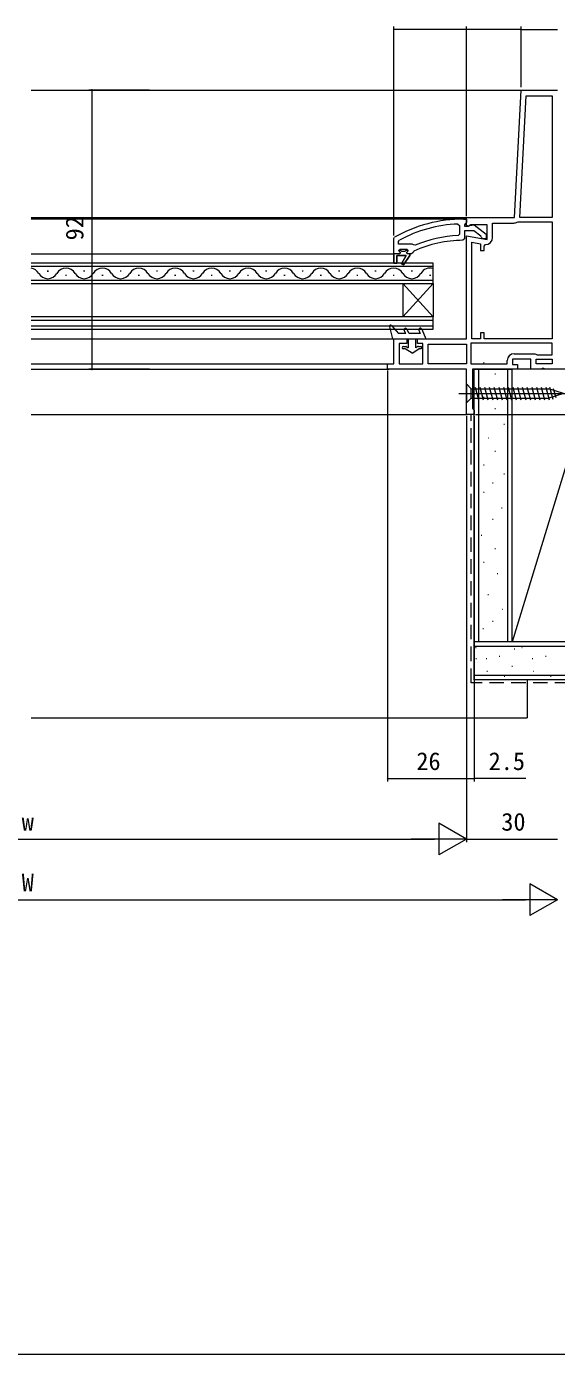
# Model space of a CAD drawing. Units: millimetres, scale not verified. Extents: x -1188 to -198, y -840 to 760.
# Drawn here: x -693 to -518.4, y -840 to -402 of the extents above; entities that cross this region are included whole.
import ezdxf
from ezdxf.enums import TextEntityAlignment as Align

# ---------------------------------------------------------------- set-up
doc = ezdxf.new("R2010")
doc.units = ezdxf.units.MM
doc.header["$LTSCALE"] = 4
doc.linetypes.add('CHAIN2', pattern=[12, 9, -1, 1, -1])
doc.linetypes.add('DASHED1', pattern=[1.8, 1.2, -0.6])
for name, color, linetype, lineweight in [('0-2_YKK_ZWAK', 7, 'Continuous', 9), ('0-3_YKK_11', 7, 'Continuous', 9), ('0-4_YKK_12', 2, 'Continuous', 9), ('0-5_YSS_K', 3, 'Continuous', 9), ('0-6_YKK_13', 4, 'Continuous', 9), ('0-7_YKK_D', 6, 'Continuous', 9)]:
    doc.layers.add(name, color=color, linetype=linetype, lineweight=lineweight)
doc.styles.add('ＭＳ ゴシック', font='')
doc.styles.get('ＭＳ ゴシック').set_extended_font_data('MS Gothic')

msp = doc.modelspace()

# ---------------------------------------------------------------- linework, layer by layer
at = {"layer": '0-2_YKK_ZWAK'}
msp.add_line((-198, -840), (-1188, -840), dxfattribs=at)
at = {"layer": '0-3_YKK_11'}
for p, q in [((-532.201, -465), (-530, -423)), ((-530.399, -465), (-528.292, -424.8)), ((-530.399, -465), (-528.292, -424.8)), ((-530, -423), (-518, -423)), ((-528.292, -424.8), (-519.8, -424.8)), ((-519.8, -424.8), (-519.8, -465)), ((-550.821, -467.137), (-550.3, -467.637)), ((-550.3, -467.637), (-550.3, -470.439)), ((-549, -465.5), (-548, -465.5)), ((-548.438, -467.096), (-548.7, -467.394)), ((-548.7, -467.394), (-548.7, -467.8)), ((-548.7, -467.8), (-547.3, -467.8)), ((-548, -466.6), (-548.438, -467.096)), ((-548, -465), (-532.201, -465)), ((-548, -467.623), (-548, -465)), ((-548, -465.5), (-548, -466.6)), ((-547.424, -467.942), (-548, -467.623)), ((-546.556, -467.4), (-547.424, -467.942)), ((-547.3, -467.8), (-546.9, -467.6)), ((-546.9, -467.6), (-545.483, -467.413)), ((-541.2, -467.4), (-546.556, -467.4)), ((-545.483, -467.413), (-541.5, -470.525)), ((-541.2, -472.207), (-541.2, -467.4)), ((-539.4, -466.8), (-532.402, -466.8)), ((-539.4, -471.611), (-539.4, -466.8)), ((-531.25, -466.474), (-530.988, -466.4)), ((-530.988, -466.4), (-519.8, -466.4)), ((-519.8, -465), (-530.399, -465)), ((-519.8, -466.4), (-519.8, -505)), ((-519.8, -466.4), (-519.8, -505)), ((-572, -471.953), (-571.747, -471.518)), ((-572, -477), (-572, -471.953)), ((-570.4, -472.894), (-570.138, -472.455)), ((-570.4, -473.8), (-570.4, -472.894)), ((-550.3, -470.439), (-550.778, -470.939)), ((-548.7, -472.001), (-549.197, -472.5)), ((-548.7, -469.4), (-548.7, -472.001)), ((-545.539, -469.4), (-548.7, -469.4)), ((-548, -471.008), (-541.2, -472.207)), ((-548, -505), (-548, -471.008)), ((-543.292, -471.155), (-545.539, -469.4)), ((-543.101, -471.525), (-543.292, -471.155)), ((-542.601, -472), (-543.101, -471.525)), ((-541.5, -472), (-542.601, -472)), ((-541.5, -470.525), (-541.5, -472)), ((-572, -477), (-572, -480)), ((-570.1, -477), (-572, -477)), ((-565.888, -473.8), (-570.4, -473.8)), ((-565.888, -473.8), (-570.4, -473.8)), ((-570.4, -475.9), (-569.9, -475.4)), ((-569.594, -475.9), (-570.4, -475.9)), ((-570.4, -475.9), (-570.025, -476.41)), ((-569.594, -475.9), (-570.4, -475.9)), ((-569.8, -476.7), (-570.1, -477)), ((-570.025, -476.41), (-569.8, -476.7)), ((-569.9, -475.4), (-567.7, -475.4)), ((-569.296, -476.163), (-569.594, -475.9)), ((-569.296, -476.163), (-569.594, -475.9)), ((-568.304, -476.163), (-569.296, -476.163)), ((-568.304, -476.163), (-569.296, -476.163)), ((-568.006, -475.9), (-568.304, -476.163)), ((-568.006, -475.9), (-568.304, -476.163)), ((-567.2, -475.9), (-568.006, -475.9)), ((-567.2, -475.9), (-568.006, -475.9)), ((-567.2, -475.9), (-568.006, -475.9)), ((-567.2, -475.9), (-568.006, -475.9)), ((-567.8, -476.7), (-567.575, -476.41)), ((-567.5, -477), (-567.8, -476.7)), ((-567.7, -475.4), (-567.2, -475.9)), ((-567.575, -476.41), (-567.2, -475.925)), ((-566.7, -477), (-567.5, -477)), ((-567.2, -475.925), (-567.2, -475.9)), ((-566.7, -477), (-566.7, -477.5)), ((-566.1, -477), (-566.7, -477)), ((-566.7, -477.5), (-566.7, -477)), ((-565.6, -476.514), (-566.1, -477)), ((-565.494, -473.992), (-565.888, -473.8)), ((-565.309, -476.074), (-565.6, -476.514)), ((-564.904, -474.145), (-565.494, -473.992)), ((-546.2, -473.153), (-543.4, -473.647)), ((-546.2, -505), (-546.2, -473.153)), ((-543.4, -473.647), (-543.4, -475.911)), ((-543.4, -475.911), (-542.2, -475.911)), ((-542.2, -474.411), (-541.7, -473.911)), ((-542.2, -475.911), (-542.2, -474.411)), ((-571, -480), (-572, -480)), ((-572, -480), (-571, -480)), ((-571, -477.5), (-571, -480)), ((-567.9, -477.5), (-571, -477.5)), ((-571, -477.5), (-567.9, -477.5)), ((-571, -480), (-571, -477.5)), ((-569.465, -480.211), (-567.9, -477.5)), ((-567.9, -477.5), (-569.465, -480.211)), ((-568.787, -480.632), (-569.465, -480.211)), ((-569.465, -480.211), (-568.787, -480.632)), ((-566.7, -477.5), (-568.787, -480.632)), ((-568.787, -480.632), (-566.7, -477.5)), ((-543.4, -503), (-543.4, -505)), ((-542.2, -503), (-543.4, -503)), ((-542.2, -505), (-542.2, -503)), ((-572, -505), (-567.7, -505)), ((-572, -513.2), (-572, -505)), ((-570.2, -506.5), (-570.2, -513.2)), ((-567.7, -506.5), (-570.2, -506.5)), ((-567.7, -505), (-567.7, -506.5)), ((-564.2, -505), (-548, -505)), ((-564.2, -506.5), (-564.2, -505)), ((-562.4, -506.5), (-564.2, -506.5)), ((-562.4, -513.2), (-562.4, -506.5)), ((-560.6, -506.8), (-548, -506.8)), ((-560.6, -513.2), (-560.6, -506.8)), ((-548, -506.8), (-548, -513.2)), ((-519.8, -506.4), (-546.6, -506.4)), ((-546.6, -506.4), (-546.6, -513.2)), ((-519.8, -506.4), (-546.6, -506.4)), ((-543.4, -505), (-546.2, -505)), ((-519.8, -505), (-542.2, -505)), ((-519.8, -510.3), (-519.8, -506.4)), ((-534.602, -513.2), (-534.602, -512.2)), ((-532.802, -511.7), (-532.802, -513.5)), ((-526.802, -511.7), (-532.802, -511.7)), ((-532.302, -509.9), (-525.502, -509.9)), ((-526.802, -515), (-526.802, -511.7)), ((-525.502, -509.9), (-525.102, -510.1)), ((-525.102, -510.1), (-524.702, -510.3)), ((-525.002, -511.7), (-519.802, -511.7)), ((-525.002, -513.2), (-525.002, -511.7)), ((-524.702, -510.3), (-519.8, -510.3)), ((-519.802, -511.7), (-519.802, -513.2)), ((-574, -513.2), (-572, -513.2)), ((-574, -515), (-574, -513.2)), ((-548, -515), (-574, -515)), ((-570.2, -513.2), (-562.4, -513.2)), ((-548, -513.2), (-560.6, -513.2)), ((-548, -513.2), (-560.6, -513.2)), ((-548, -530), (-548, -515)), ((-546.6, -513.2), (-534.602, -513.2)), ((-546, -515), (-546, -527.908)), ((-531.202, -515), (-546, -515)), ((-532.802, -513.5), (-531.202, -513.5)), ((-531.202, -513.5), (-531.202, -515)), ((-523.326, -515), (-526.802, -515)), ((-519.802, -513.2), (-525.002, -513.2)), ((-519.802, -513.2), (-525.002, -513.2)), ((-522.936, -514.812), (-523.326, -515)), ((-522.468, -514.812), (-522.936, -514.812)), ((-522.077, -515), (-522.468, -514.812)), ((-518, -515), (-522.077, -515)), ((-546, -527.908), (-545.75, -528.204)), ((-545.75, -528.204), (-545.5, -528.5)), ((-545.5, -528.5), (-545.5, -530)), ((-545.5, -530), (-548, -530))]:
    msp.add_line(p, q, dxfattribs=at)
msp.add_lwpolyline([(-572, -477), (-572, -480), (-572, -477)], dxfattribs=at)
for centre, radius, start, end in [((-549, -511.5), 46, 89.99998, 119.63715), ((-549, -511.5), 44.4, 92.34991, 118.42981), ((-532.402, -464.6), 2.2, 269.99998, 301.58635), ((-549, -511.5), 39, 90.29012, 114.71983), ((-549, -511.5), 40.6, 92.5101, 113.06203), ((-541.7, -471.611), 2.3, 270, 359.99998), ((-532.302, -512.2), 2.3, 90, 179.99998)]:
    msp.add_arc(centre, radius, start, end, dxfattribs=at)
at = {"layer": '0-4_YKK_12'}
for p, q in [((-691.5, -423), (-528.742, -423)), ((-691.5, -465), (-547.707, -465)), ((-548, -465.5), (-691.5, -465.5)), ((-691.5, -477), (-572, -477)), ((-559, -480), (-691.5, -480)), ((-691.5, -481), (-559, -481)), ((-559, -486.8), (-559, -480)), ((-559, -485.8), (-691.5, -485.8)), ((-686.2, -482.64), (-685.8, -482.64)), ((-685.8, -482.64), (-686.2, -482.64)), ((-679.8, -484.16), (-680.2, -484.16)), ((-673.8, -482.64), (-674.2, -482.64)), ((-667.8, -484.16), (-668.2, -484.16)), ((-661.8, -482.64), (-662.2, -482.64)), ((-655.8, -484.16), (-656.2, -484.16)), ((-649.8, -482.64), (-650.2, -482.64)), ((-643.8, -484.16), (-644.2, -484.16)), ((-637.8, -482.64), (-638.2, -482.64)), ((-631.8, -484.16), (-632.2, -484.16)), ((-625.8, -482.64), (-626.2, -482.64)), ((-619.8, -484.16), (-620.2, -484.16)), ((-613.8, -482.64), (-614.2, -482.64)), ((-607.8, -484.16), (-608.2, -484.16)), ((-601.8, -482.64), (-602.2, -482.64)), ((-595.8, -484.16), (-596.2, -484.16)), ((-589.8, -482.64), (-590.2, -482.64)), ((-583.8, -484.16), (-584.2, -484.16)), ((-577.8, -482.64), (-578.2, -482.64)), ((-571.8, -484.16), (-572.2, -484.16)), ((-565.8, -482.64), (-566.2, -482.64)), ((-559.8, -484.16), (-560.2, -484.16)), ((-691.5, -486.8), (-559, -486.8)), ((-559, -497.8), (-569, -486.8)), ((-559, -486.8), (-569, -497.8)), ((-569, -486.8), (-569, -497.8)), ((-559, -486.8), (-559, -497.8)), ((-559, -497.8), (-691.5, -497.8)), ((-691.5, -498.8), (-559, -498.8)), ((-559, -501.8), (-559, -497.8)), ((-559, -500.8), (-691.5, -500.8)), ((-691.5, -501.8), (-559, -501.8)), ((-691.5, -505), (-571.5, -505)), ((-691.5, -513.2), (-573.5, -513.2)), ((-691.5, -515), (-573.5, -515)), ((-691.5, -530), (-547.7, -530))]:
    msp.add_line(p, q, dxfattribs=at)
for centre, start, end in [((-692, -485.077), 29.20253, 81.63472), ((-680, -485.077), 29.20253, 150.79745), ((-668, -485.077), 29.20253, 150.79745), ((-656, -485.077), 29.20253, 150.79745), ((-644, -485.077), 29.20253, 150.79745), ((-632, -485.077), 29.20253, 150.79745), ((-620, -485.077), 29.20253, 150.79745), ((-608, -485.077), 29.20253, 150.79745), ((-596, -485.077), 29.20253, 150.79745), ((-584, -485.077), 29.20253, 150.79745), ((-572, -485.077), 29.20253, 150.79745), ((-560, -485.077), 73.08415, 150.79745), ((-686, -481.723), 209.20253, 330.79745), ((-674, -481.723), 209.20253, 330.79745), ((-662, -481.723), 209.20253, 330.79745), ((-650, -481.723), 209.20253, 330.79745), ((-638, -481.723), 209.20253, 330.79745), ((-626, -481.723), 209.20253, 330.79745), ((-614, -481.723), 209.20253, 330.79745), ((-602, -481.723), 209.20253, 330.79745), ((-590, -481.723), 209.20253, 330.79745), ((-578, -481.723), 209.20253, 330.79745), ((-566, -481.723), 209.20253, 330.79745)]:
    msp.add_arc(centre, 3.437, start, end, dxfattribs=at)
at = {"layer": '0-5_YSS_K'}
for p, q in [((-545.5, -515.001), (-533, -515.001)), ((-545.5, -605.001), (-545.5, -515.001)), ((-544, -515.001), (-544, -605.001)), ((-542.199, -512.88), (-542.399, -512.88)), ((-538.469, -516.61), (-538.669, -516.61)), ((-534.5, -515.001), (-534.5, -605.001)), ((-505.5, -515), (-533, -515)), ((-533, -605.001), (-533, -515.001)), ((-542.199, -524.315), (-542.399, -524.315)), ((-535.485, -521.331), (-535.685, -521.331)), ((-538.469, -528.045), (-538.669, -528.045)), ((-535.485, -533.267), (-535.685, -533.267)), ((-540.707, -537.743), (-540.907, -537.743)), ((-538.469, -542.219), (-538.669, -542.219)), ((-542.199, -546.695), (-542.399, -546.695)), ((-535.485, -549.679), (-535.685, -549.679)), ((-542.199, -555.647), (-542.399, -555.647)), ((-539.215, -552.663), (-539.415, -552.663)), ((-539.215, -564.598), (-539.415, -564.598)), ((-536.231, -560.868), (-536.431, -560.868)), ((-542.945, -569.82), (-543.145, -569.82)), ((-538.469, -574.296), (-538.669, -574.296)), ((-542.199, -578.772), (-542.399, -578.772)), ((-537.723, -582.502), (-537.923, -582.502)), ((-540.783, -589.433), (-540.983, -589.433)), ((-535.981, -594.235), (-536.181, -594.235)), ((-539.182, -598.236), (-539.382, -598.236)), ((-542.384, -600.637), (-542.584, -600.637)), ((-545.5, -617.5), (-545.5, -605)), ((-355.658, -605), (-545.5, -605)), ((-355.658, -606.5), (-545.5, -606.5)), ((-545.046, -606.83), (-544.846, -606.83)), ((-505.5, -605), (-533, -605)), ((-532.248, -607.219), (-532.048, -607.219)), ((-529.816, -606.83), (-529.616, -606.83)), ((-544.883, -610.448), (-544.683, -610.448)), ((-541.538, -610.448), (-541.338, -610.448)), ((-537.19, -609.714), (-536.99, -609.714)), ((-533.069, -613.011), (-532.869, -613.011)), ((-526.308, -610.448), (-526.108, -610.448)), ((-521.96, -609.714), (-521.76, -609.714)), ((-355.658, -616), (-545.5, -616)), ((-355.658, -617.5), (-545.5, -617.5)), ((-544.266, -615.905), (-544.066, -615.905)), ((-541.31, -614.659), (-541.11, -614.659)), ((-535.541, -616.307), (-535.341, -616.307)), ((-529.037, -615.905), (-528.837, -615.905)), ((-528, -617.5), (-528, -630)), ((-526.081, -614.659), (-525.881, -614.659)), ((-520.312, -616.307), (-520.112, -616.307)), ((-691.5, -630), (-528, -630))]:
    msp.add_line(p, q, dxfattribs=at)
at = {"layer": '0-5_YSS_K', "linetype": 'DASHED1'}
for p, q in [((-546.5, -618.501), (-546.5, -530.001)), ((-355.658, -618.5), (-546.5, -618.5))]:
    msp.add_line(p, q, dxfattribs=at)
at = {"layer": '0-5_YSS_K'}
msp.add_lwpolyline([(-505.5, -515), (-533, -605), (-533, -515)], dxfattribs=at)
at = {"layer": '0-6_YKK_13'}
for p, q in [((-573.388, -500.996), (-572.4, -505)), ((-572.702, -500.633), (-570.4, -503.2)), ((-568.031, -503.2), (-570.4, -503.2)), ((-568.031, -503.2), (-568.542, -502.234)), ((-566.9, -503.2), (-567.658, -501.766)), ((-563.239, -503.2), (-566.9, -503.2)), ((-563.661, -502.193), (-563.239, -503.2)), ((-562.739, -501.807), (-561.4, -505)), ((-572.4, -505), (-561.4, -505)), ((-568.8, -507.5), (-568.05, -507.5)), ((-567.85, -507.554), (-567.2, -507.929)), ((-567.2, -505), (-567.2, -507.929)), ((-564.7, -507.929), (-564.7, -505)), ((-564.05, -507.554), (-564.7, -507.929)), ((-563.85, -507.5), (-563.1, -507.5)), ((-568.166, -508.3), (-568.8, -508.3)), ((-565.95, -509.7), (-568.166, -508.3)), ((-565.95, -509.7), (-563.734, -508.3)), ((-563.1, -508.3), (-563.734, -508.3)), ((-548, -519.899), (-548, -526.099)), ((-548, -519.899), (-546.45, -521.449)), ((-545.149, -520.899), (-544.024, -525.099)), ((-543.596, -520.899), (-542.471, -525.099)), ((-542.043, -520.899), (-540.918, -525.099)), ((-540.49, -520.899), (-539.365, -525.099)), ((-538.937, -520.899), (-537.812, -525.099)), ((-537.384, -520.899), (-536.259, -525.099)), ((-535.831, -520.899), (-534.706, -525.099)), ((-534.279, -520.899), (-533.153, -525.099)), ((-532.726, -520.899), (-531.6, -525.099)), ((-531.173, -520.899), (-530.047, -525.099)), ((-529.62, -520.899), (-528.494, -525.099)), ((-528.067, -520.899), (-526.942, -525.099)), ((-526.514, -520.899), (-525.389, -525.099)), ((-524.961, -520.899), (-523.836, -525.099)), ((-523.408, -520.899), (-522.283, -525.099)), ((-521.855, -520.899), (-520.73, -525.099)), ((-520.629, -520.914), (-519.573, -524.855)), ((-548, -526.099), (-546.45, -524.549)), ((-546.45, -521.449), (-520.916, -521.449)), ((-546.45, -524.549), (-546.45, -521.449)), ((-546.45, -524.549), (-520.916, -524.549)), ((-516, -522.999), (-520.916, -521.449)), ((-516, -522.999), (-520.916, -524.549)), ((-516, -522.999), (-520.916, -524.549)), ((-519.392, -521.353), (-518.579, -524.389))]:
    msp.add_line(p, q, dxfattribs=at)
at = {"layer": '0-6_YKK_13', "linetype": 'CHAIN2'}
msp.add_line((-550.5, -522.999), (-513.5, -522.999), dxfattribs=at)
at = {"layer": '0-6_YKK_13'}
for centre, radius, start, end in [((-573, -500.9), 0.4, 41.88661, 193.86519), ((-568.1, -502), 0.5, 27.86478, 207.86478), ((-563.2, -502), 0.5, 22.74716, 202.74716), ((-568.8, -507.9), 0.4, 90.00218, 270), ((-568.05, -507.9), 0.4, 60.0011, 90), ((-563.85, -507.9), 0.4, 90, 120.00159), ((-563.1, -507.9), 0.4, 270, 90.00218)]:
    msp.add_arc(centre, radius, start, end, dxfattribs=at)
at = {"layer": '0-7_YKK_D'}
for p, q in [((-572, -470.953), (-572, -402)), ((-548, -464.5), (-548, -402)), ((-548, -464.5), (-548, -402)), ((-530, -421), (-530, -402)), ((-530, -422), (-530, -402)), ((-548, -403), (-572, -403)), ((-530, -403), (-548, -403)), ((-530, -403), (-518, -403)), ((-652.5, -423), (-672.5, -423)), ((-671.5, -423), (-671.5, -515)), ((-652.5, -515), (-672.5, -515)), ((-574, -515.5), (-574, -651)), ((-548, -530.5), (-548, -651)), ((-548, -530.5), (-548, -651)), ((-548, -530.5), (-548, -671)), ((-548, -530.5), (-548, -671)), ((-545.5, -530.5), (-545.5, -651)), ((-545, -530), (-469, -530)), ((-574, -650), (-548, -650)), ((-548, -650), (-545.5, -650)), ((-528.494, -650), (-545.5, -650)), ((-557.093, -664.75), (-557.093, -675.25)), ((-548, -670), (-557.093, -664.75)), ((-827.5, -670), (-558.5, -670)), ((-548, -670), (-566.187, -670)), ((-548, -670), (-557.093, -675.25)), ((-548, -670), (-518, -670)), ((-527.093, -684.75), (-527.093, -695.25)), ((-518, -690), (-527.093, -684.75)), ((-857.5, -690), (-528.5, -690)), ((-518, -690), (-536.187, -690)), ((-518, -690), (-527.093, -695.25))]:
    msp.add_line(p, q, dxfattribs=at)
for centre, start, end in [((-572, -403), 0, 180), ((-548, -403), 0, 180), ((-548, -403), 0, 180), ((-530, -403), 0, 180), ((-530, -403), 0, 180), ((-572, -403), 180, 0), ((-548, -403), 180, 0), ((-548, -403), 180, 0), ((-530, -403), 180, 0), ((-530, -403), 180, 0), ((-671.5, -423), 90, 270), ((-671.5, -423), 270, 90), ((-671.5, -515), 90, 270), ((-671.5, -515), 270, 90), ((-574, -650), 0, 180), ((-574, -650), 180, 0), ((-548, -650), 0, 180), ((-548, -650), 0, 180), ((-548, -650), 180, 0), ((-548, -650), 180, 0), ((-545.5, -650), 0, 180), ((-545.5, -650), 180, 0)]:
    msp.add_arc(centre, 0.106, start, end, dxfattribs=at)

# ---------------------------------------------------------------- texts
at = {"layer": '0-7_YKK_D', "color": 4, "style": 'ＭＳ ゴシック'}
msp.add_text('92', height=5.865, rotation=90, dxfattribs=at).set_placement((-672.5, -472.52), align=Align.BOTTOM_LEFT)
for s, p in [('26', (-564.52, -649)), ('2.5', (-540.694, -649)), ('w', (-694.6, -669)), ('30', (-536.52, -669)), ('W', (-694.6, -689))]:
    msp.add_text(s, height=5.865, dxfattribs=at).set_placement(p, align=Align.BOTTOM_LEFT)

doc.saveas('drawing.dxf')
